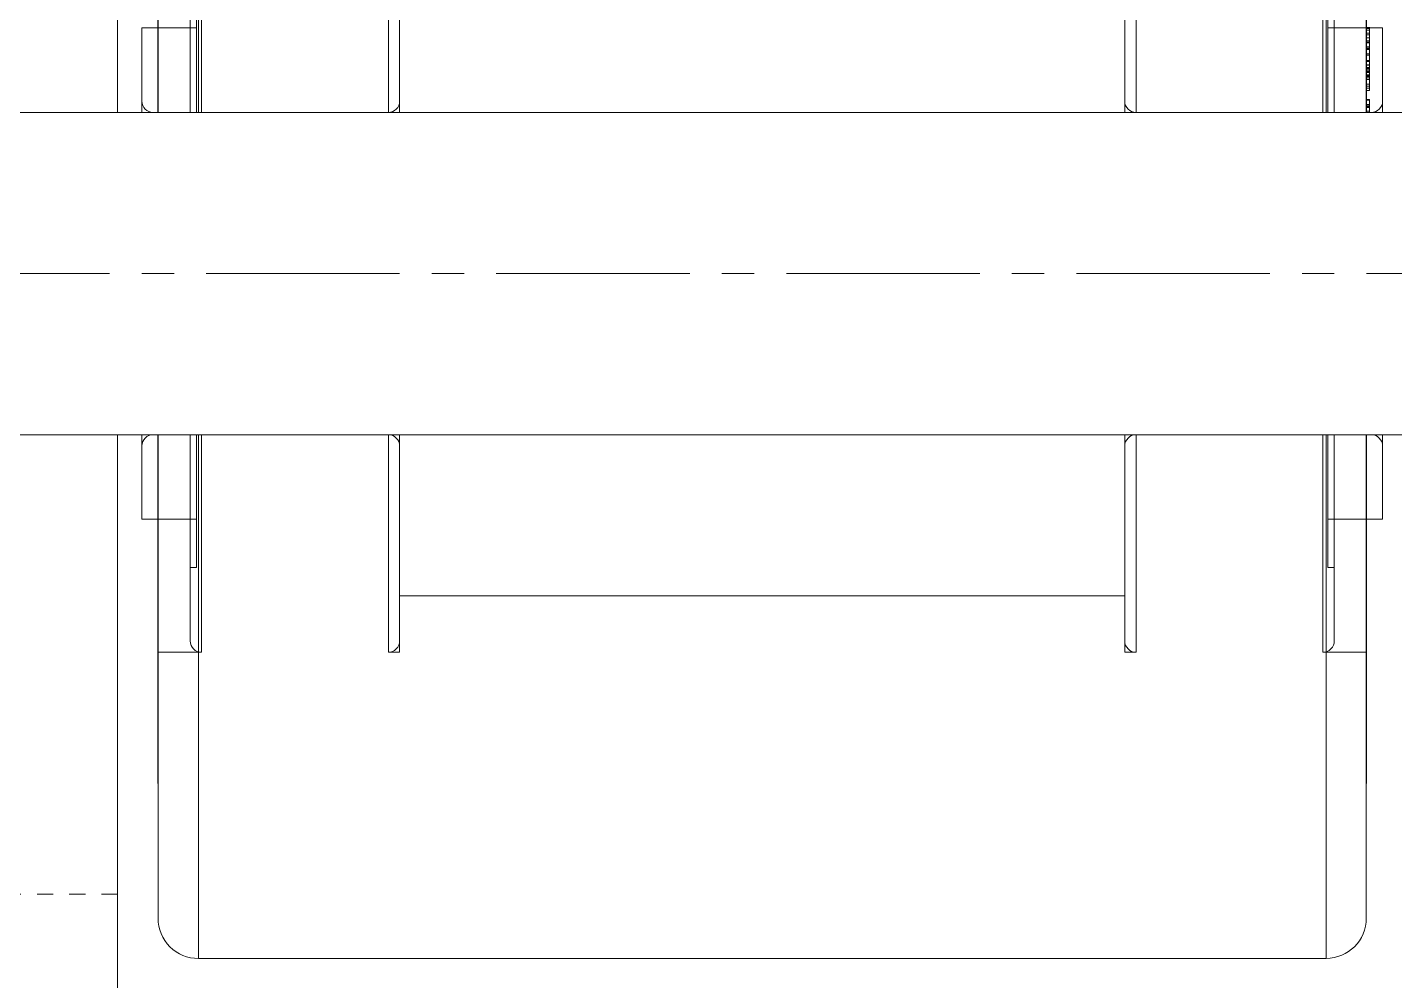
# Model space of a CAD drawing. Header units: millimetres. Extents: x -50460 to 50460, y -35640 to 35640.
# Drawn here: x -33342.3 to -33257.5, y 26483.1 to 26542.2 of the extents above; entities that cross this region are included whole.
import ezdxf

# ---------------------------------------------------------------- set-up
doc = ezdxf.new("R2010")
doc.units = ezdxf.units.MM
doc.set_wipeout_variables(frame=1)
doc.linetypes.add('点画线', pattern=[18, 12, -2, 2, -2])
doc.linetypes.add('虚线', pattern=[2, 1, -1])
for name, color, linetype, lineweight in [('EB0', 7, 'Continuous', 15), ('中心线层', 1, '点画线', 18), ('尺寸线层', 4, 'Continuous', 18), ('粗实线层', 7, 'Continuous', 15), ('粗实线层_1', 7, 'Continuous', 15), ('细实线层', 3, 'Continuous', 18), ('虚线层', 100, '虚线', 18)]:
    doc.layers.add(name, color=color, linetype=linetype, lineweight=lineweight)

# ---------------------------------------------------------------- blocks, each defined once
blk = doc.blocks.new('*X999')
at = {"layer": '粗实线层'}
for p, q in [((0, 177), (0, 10)), ((0, 10), (0, 0))]:
    blk.add_line(p, q, dxfattribs=at)
at = {"layer": '虚线层'}
blk.add_line((0, 10), (-12, 10), dxfattribs=at)
blk = doc.blocks.new('*X997')
at = {"layer": '中心线层'}
for p, q in [((-95.286, 88), (-121.286, 88)), ((-1.42, 88), (-27.42, 88))]:
    blk.add_line(p, q, dxfattribs=at)
at = {"layer": '粗实线层_1'}
blk.add_blockref('*X999', (-101, 39.5), dxfattribs=at)
blk = doc.blocks.new('*X1003')
at = {"layer": '中心线层', "linetype": '点画线', "lineweight": 18}
for p, q in [((-73.6, 42.5), (-77, 42.5)), ((-76, 42.5), (-77, 42.5)), ((-77, 42.5), (-76.3, 42.5)), ((-77, 42.5), (-76.3, 42.5)), ((-73.6, 42.5), (-76, 42.5)), ((-73.3, 42.5), (-76, 42.5)), ((-73.3, 42.5), (-76, 42.5)), ((-75.99, 42.5), (-76, 42.5)), ((-75.99, 42.5), (-76, 42.5)), ((-73.49, 42.5), (-75.99, 42.5)), ((-73.49, 42.5), (-75.99, 42.5)), ((-75.99, 42.5), (-75.99, 42.5)), ((-73.3, 42.5), (-74, 42.5)), ((-73.3, 42.5), (-74, 42.5)), ((-73.6, 42.5), (-74, 42.5)), ((-73.6, 42.5), (-74, 42.5)), ((-3.51, 42.5), (-73.49, 42.5)), ((-3.51, 42.5), (-73.49, 42.5)), ((-61.7, 42.5), (-61, 42.5)), ((-61.7, 42.5), (-61, 42.5)), ((-61, 42.5), (-61.7, 42.5)), ((-61, 42.5), (-61.7, 42.5)), ((-61, 42.5), (-61.7, 42.5)), ((-61, 42.5), (-61.7, 42.5)), ((-16, 42.5), (-61, 42.5)), ((-16, 42.5), (-61, 42.5)), ((-16, 42.5), (-15.3, 42.5)), ((-16, 42.5), (-15.3, 42.5)), ((-15.3, 42.5), (-16, 42.5)), ((-15.3, 42.5), (-16, 42.5)), ((-15.3, 42.5), (-16, 42.5)), ((-15.3, 42.5), (-16, 42.5)), ((-0.7, 42.5), (-15.3, 42.5)), ((-0.7, 42.5), (-15.3, 42.5)), ((-1, 42.5), (-3.7, 42.5)), ((-1, 42.5), (-3.7, 42.5)), ((-1.01, 42.5), (-3.51, 42.5)), ((-1.01, 42.5), (-3.51, 42.5)), ((0, 42.5), (-3.4, 42.5)), ((-1, 42.5), (-3.4, 42.5)), ((0, 42.5), (-1, 42.5)), ((-0.7, 42.5), (0, 42.5)), ((-0.7, 42.5), (0, 42.5))]:
    blk.add_line(p, q, dxfattribs=at)
at = {"layer": '粗实线层'}
for p, q in [((-73.49, 42.5), (-73.49, 85)), ((-73.49, 85), (-73.49, 42.5)), ((-3.51, 42.5), (-3.51, 85)), ((-3.51, 85), (-3.51, 42.5)), ((-75.99, 82.5), (-75.99, 42.5)), ((-1.01, 42.5), (-1.01, 82.5)), ((-76, 74.15), (-76, 42.5)), ((-73.3, 42.5), (-73.3, 66)), ((-61.7, 66), (-61.7, 42.5)), ((-61, 66), (-61, 42.5)), ((-16, 66), (-16, 42.5)), ((-15.3, 42.5), (-15.3, 66)), ((-3.7, 66), (-3.7, 42.5)), ((-74, 65.3), (-74, 42.5)), ((-3, 42.5), (-3, 65.3)), ((-1, 63.653), (-1, 53.858)), ((-61, 42.5), (-61, 62.5)), ((-16, 62.5), (-16, 42.5)), ((-73.6, 42.5), (-73.6, 60.75)), ((-3.4, 60.75), (-3.4, 42.5)), ((-77, 57.75), (-77, 42.5)), ((-77, 57.75), (-76, 57.75)), ((-76, 57.75), (-73.6, 57.75)), ((-3.4, 57.75), (-0.81, 57.75)), ((-0.81, 57.77), (-1.01, 57.77)), ((-0.81, 57.748), (-1.01, 57.748)), ((-0.81, 57.708), (-1.01, 57.708)), ((-0.81, 57.784), (-0.81, 57.605)), ((-0.81, 57.77), (-0.81, 57.409)), ((-0.81, 57.75), (0, 57.75)), ((-0.81, 57.748), (-0.81, 57.748)), ((0, 57.75), (0, 42.5)), ((-0.81, 57.605), (-1.01, 57.605)), ((-0.81, 57.409), (-1.01, 57.409)), ((-0.81, 57.308), (-1.01, 57.308)), ((-0.81, 57.124), (-1.01, 57.124)), ((-0.81, 56.934), (-1.01, 56.934)), ((-0.993, 56.867), (-1.01, 56.867)), ((-0.977, 56.867), (-0.993, 56.867)), ((-0.96, 56.867), (-0.977, 56.867)), ((-0.943, 56.867), (-0.96, 56.867)), ((-0.927, 56.867), (-0.943, 56.867)), ((-0.91, 56.867), (-0.927, 56.867)), ((-0.893, 56.867), (-0.91, 56.867)), ((-0.877, 56.867), (-0.893, 56.867)), ((-0.86, 56.867), (-0.877, 56.867)), ((-0.843, 56.867), (-0.86, 56.867)), ((-0.827, 56.867), (-0.843, 56.867)), ((-0.81, 56.867), (-0.827, 56.867)), ((-0.81, 57.605), (-0.81, 57.308)), ((-0.81, 57.605), (-0.81, 57.605)), ((-0.81, 57.409), (-0.81, 56.572)), ((-0.81, 57.308), (-0.81, 57.308)), ((-0.81, 57.308), (-0.81, 57.124)), ((-0.81, 57.124), (-0.81, 57.124)), ((-0.81, 56.867), (-0.81, 56.864)), ((-0.81, 56.864), (-0.81, 56.861)), ((-0.81, 56.861), (-0.81, 56.857)), ((-0.81, 56.857), (-0.81, 56.853)), ((-0.81, 56.853), (-0.81, 56.848)), ((-0.81, 56.807), (-1.01, 56.807)), ((-0.81, 56.572), (-1.01, 56.572)), ((-0.81, 56.478), (-1.01, 56.478)), ((-0.81, 56.422), (-1.01, 56.422)), ((-0.81, 56.4), (-1.01, 56.4)), ((-0.81, 56.134), (-1.01, 56.134)), ((-0.81, 56.055), (-1.01, 56.055)), ((-0.81, 56.848), (-0.81, 56.844)), ((-0.81, 56.844), (-0.81, 56.839)), ((-0.81, 56.839), (-0.81, 56.835)), ((-0.81, 56.835), (-0.81, 56.83)), ((-0.81, 56.83), (-0.81, 56.826)), ((-0.81, 56.826), (-0.81, 56.821)), ((-0.81, 56.821), (-0.81, 56.817)), ((-0.81, 56.817), (-0.81, 56.812)), ((-0.81, 56.812), (-0.81, 56.807)), ((-0.81, 56.807), (-0.81, 56.4)), ((-0.81, 56.572), (-0.81, 56.572)), ((-0.81, 56.422), (-0.81, 56.055)), ((-0.81, 56.4), (-0.81, 55.718)), ((-0.81, 56.4), (-0.81, 56.4)), ((-0.81, 56.055), (-0.81, 55.285)), ((-0.81, 55.718), (-1.01, 55.718)), ((-0.81, 55.652), (-1.01, 55.652)), ((-0.993, 55.445), (-1.01, 55.445)), ((-0.81, 55.421), (-1.01, 55.421)), ((-0.81, 55.285), (-1.01, 55.285)), ((-0.81, 55.223), (-1.01, 55.223)), ((-0.977, 55.445), (-0.993, 55.445)), ((-0.96, 55.445), (-0.977, 55.445)), ((-0.943, 55.445), (-0.96, 55.445)), ((-0.927, 55.445), (-0.943, 55.445)), ((-0.91, 55.445), (-0.927, 55.445)), ((-0.893, 55.445), (-0.91, 55.445)), ((-0.877, 55.445), (-0.893, 55.445)), ((-0.86, 55.445), (-0.877, 55.445)), ((-0.843, 55.445), (-0.86, 55.445)), ((-0.827, 55.445), (-0.843, 55.445)), ((-0.81, 55.445), (-0.827, 55.445)), ((-0.81, 55.718), (-0.81, 55.718)), ((-0.81, 55.445), (-0.81, 55.444)), ((-0.81, 55.444), (-0.81, 55.443)), ((-0.81, 55.443), (-0.81, 55.441)), ((-0.81, 55.441), (-0.81, 55.438)), ((-0.81, 55.438), (-0.81, 55.435)), ((-0.81, 55.435), (-0.81, 55.431)), ((-0.81, 55.431), (-0.81, 55.426)), ((-0.81, 55.426), (-0.81, 55.42)), ((-0.81, 55.42), (-0.81, 55.414)), ((-0.81, 55.414), (-0.81, 55.407)), ((-0.81, 55.407), (-0.81, 55.4)), ((-0.81, 55.4), (-0.81, 55.392)), ((-0.81, 55.392), (-0.81, 55.383)), ((-0.81, 55.383), (-0.81, 55.374)), ((-0.81, 55.374), (-0.81, 55.364)), ((-0.81, 55.364), (-0.81, 55.354)), ((-0.81, 55.354), (-0.81, 55.343)), ((-0.81, 55.343), (-0.81, 55.331)), ((-0.81, 55.331), (-0.81, 55.319)), ((-0.81, 55.319), (-0.81, 55.307)), ((-0.81, 55.307), (-0.81, 55.294)), ((-0.81, 55.294), (-0.81, 55.28)), ((-0.81, 55.285), (-0.81, 55.285)), ((-0.81, 55.28), (-0.81, 55.266)), ((-0.81, 55.266), (-0.81, 55.252)), ((-0.81, 55.252), (-0.81, 55.237)), ((-0.81, 55.237), (-0.81, 55.223)), ((-0.81, 55.223), (-0.81, 54.705)), ((-0.81, 55.144), (-1.01, 55.144)), ((-1.01, 55.054), (-1.01, 55.055)), ((-1.01, 55.055), (-1.01, 55.055)), ((-0.993, 55.055), (-1.01, 55.055)), ((-1.01, 55.053), (-1.01, 55.054)), ((-1.01, 55.054), (-1.01, 55.054)), ((-1.01, 55.051), (-1.01, 55.053)), ((-1.01, 55.05), (-1.01, 55.051)), ((-1.01, 55.048), (-1.01, 55.05)), ((-0.81, 55.048), (-1.01, 55.048)), ((-1.01, 55.046), (-1.01, 55.048)), ((-1.01, 55.043), (-1.01, 55.046)), ((-1.01, 55.041), (-1.01, 55.043)), ((-1.01, 55.038), (-1.01, 55.041)), ((-1.01, 55.036), (-1.01, 55.038)), ((-1.01, 55.032), (-1.01, 55.036)), ((-1.01, 55.029), (-1.01, 55.032)), ((-1.01, 55.026), (-1.01, 55.029)), ((-1.01, 55.022), (-1.01, 55.026)), ((-1.01, 55.018), (-1.01, 55.022)), ((-1.01, 55.014), (-1.01, 55.018)), ((-1.01, 55.01), (-1.01, 55.014)), ((-1.01, 55.005), (-1.01, 55.01)), ((-1.01, 55.001), (-1.01, 55.005)), ((-1.01, 54.996), (-1.01, 55.001)), ((-1.01, 54.991), (-1.01, 54.996)), ((-1.01, 54.987), (-1.01, 54.991)), ((-0.81, 54.987), (-1.01, 54.987)), ((-1.01, 54.686), (-1.01, 54.987)), ((-0.81, 54.971), (-1.01, 54.971)), ((-0.81, 54.838), (-1.01, 54.838)), ((-0.81, 54.822), (-1.01, 54.822)), ((-0.81, 54.758), (-1.01, 54.758)), ((-0.81, 54.705), (-1.01, 54.705)), ((-0.81, 54.698), (-1.01, 54.698)), ((-0.81, 54.686), (-1.01, 54.686)), ((-1.01, 54.68), (-1.01, 54.686)), ((-1.01, 54.674), (-1.01, 54.68)), ((-1.01, 54.668), (-1.01, 54.674)), ((-1.01, 54.662), (-1.01, 54.668)), ((-1.01, 54.656), (-1.01, 54.662)), ((-1.01, 54.65), (-1.01, 54.656)), ((-1.01, 54.644), (-1.01, 54.65)), ((-1.01, 54.638), (-1.01, 54.644)), ((-1.01, 54.632), (-1.01, 54.638)), ((-1.01, 54.626), (-1.01, 54.632)), ((-1.01, 54.62), (-1.01, 54.626)), ((-1.01, 54.614), (-1.01, 54.62)), ((-1.01, 54.608), (-1.01, 54.614)), ((-1.01, 54.602), (-1.01, 54.608)), ((-1.01, 54.597), (-1.01, 54.602)), ((-1.01, 54.592), (-1.01, 54.597)), ((-1.01, 54.587), (-1.01, 54.592)), ((-1.01, 54.582), (-1.01, 54.587)), ((-1.01, 54.578), (-1.01, 54.582)), ((-1.01, 54.574), (-1.01, 54.578)), ((-1.01, 54.571), (-1.01, 54.574)), ((-1.01, 54.567), (-1.01, 54.571)), ((-1.01, 54.564), (-1.01, 54.567)), ((-1.01, 54.561), (-1.01, 54.564)), ((-1.01, 54.559), (-1.01, 54.561)), ((-1.01, 54.556), (-1.01, 54.559)), ((-1.01, 54.554), (-1.01, 54.556)), ((-0.81, 54.554), (-1.01, 54.554)), ((-1.01, 54.541), (-1.01, 54.554)), ((-0.81, 54.541), (-1.01, 54.541)), ((-0.977, 55.055), (-0.993, 55.055)), ((-0.96, 55.055), (-0.977, 55.055)), ((-0.943, 55.055), (-0.96, 55.055)), ((-0.927, 55.055), (-0.943, 55.055)), ((-0.91, 55.055), (-0.927, 55.055)), ((-0.893, 55.055), (-0.91, 55.055)), ((-0.877, 55.055), (-0.893, 55.055)), ((-0.86, 55.055), (-0.877, 55.055)), ((-0.843, 55.055), (-0.86, 55.055)), ((-0.827, 55.055), (-0.843, 55.055)), ((-0.81, 55.055), (-0.827, 55.055)), ((-0.81, 55.048), (-0.81, 55.048)), ((-0.81, 54.971), (-0.81, 54.971)), ((-0.81, 54.822), (-0.81, 54.822)), ((-0.81, 54.758), (-0.81, 54.758)), ((-0.81, 54.705), (-0.81, 54.69)), ((-0.81, 54.69), (-0.81, 54.675)), ((-0.81, 54.675), (-0.81, 54.66)), ((-0.81, 54.66), (-0.81, 54.645)), ((-0.81, 54.645), (-0.81, 54.63)), ((-0.81, 54.63), (-0.81, 54.615)), ((-0.81, 54.615), (-0.81, 54.599)), ((-0.81, 54.599), (-0.81, 54.584)), ((-0.81, 54.584), (-0.81, 54.568)), ((-0.81, 54.568), (-0.81, 54.553)), ((-0.81, 54.553), (-0.81, 54.537)), ((-0.81, 54.537), (-0.81, 54.522)), ((-0.81, 54.522), (-0.81, 54.507)), ((-0.81, 54.507), (-0.81, 54.492)), ((-0.81, 54.492), (-0.81, 54.477)), ((-0.81, 54.477), (-0.81, 54.462)), ((-0.81, 54.462), (-0.81, 54.448)), ((-0.81, 54.448), (-0.81, 54.434)), ((-0.81, 54.434), (-0.81, 54.42)), ((-0.81, 54.42), (-0.81, 54.406)), ((-0.81, 54.406), (-0.81, 54.393)), ((-0.81, 54.393), (-0.81, 54.38)), ((-0.81, 54.38), (-0.81, 54.367)), ((-0.81, 54.367), (-0.81, 54.355)), ((-0.81, 54.355), (-0.81, 54.344)), ((-0.81, 54.344), (-0.81, 54.333)), ((-0.81, 54.333), (-0.81, 54.322)), ((-0.81, 54.322), (-0.81, 54.312)), ((-0.81, 54.312), (-0.81, 54.302)), ((-0.81, 54.258), (-1.01, 54.258)), ((-0.81, 54.133), (-1.01, 54.133)), ((-0.81, 54.004), (-1.01, 54.004)), ((-0.81, 53.858), (-1.01, 53.858)), ((-1, 53.858), (-1, 53.309)), ((-0.81, 54.302), (-0.81, 54.294)), ((-0.81, 54.294), (-0.81, 54.285)), ((-0.81, 54.285), (-0.81, 54.278)), ((-0.81, 54.278), (-0.81, 54.271)), ((-0.81, 54.271), (-0.81, 54.264)), ((-0.81, 54.264), (-0.81, 54.258)), ((-0.81, 54.258), (-0.81, 54.133)), ((-0.81, 54.133), (-0.81, 54.004)), ((-0.81, 54.004), (-0.81, 53.858)), ((-0.993, 53.309), (-1.01, 53.309)), ((-0.81, 53.266), (-1.01, 53.266)), ((-0.81, 52.991), (-1.01, 52.991)), ((-0.81, 52.952), (-1.01, 52.952)), ((-0.993, 52.861), (-1.01, 52.861)), ((-0.81, 52.859), (-1.01, 52.859)), ((-0.81, 52.81), (-1.01, 52.81)), ((-1, 53.309), (-1, 51.594)), ((-0.977, 53.309), (-0.993, 53.309)), ((-0.977, 52.861), (-0.993, 52.861)), ((-0.96, 53.309), (-0.977, 53.309)), ((-0.96, 52.861), (-0.977, 52.861)), ((-0.943, 53.309), (-0.96, 53.309)), ((-0.943, 52.861), (-0.96, 52.861)), ((-0.927, 53.309), (-0.943, 53.309)), ((-0.927, 52.861), (-0.943, 52.861)), ((-0.91, 53.309), (-0.927, 53.309)), ((-0.91, 52.861), (-0.927, 52.861)), ((-0.893, 53.309), (-0.91, 53.309)), ((-0.893, 52.861), (-0.91, 52.861)), ((-0.877, 53.309), (-0.893, 53.309)), ((-0.877, 52.861), (-0.893, 52.861)), ((-0.86, 53.309), (-0.877, 53.309)), ((-0.86, 52.861), (-0.877, 52.861)), ((-0.843, 53.309), (-0.86, 53.309)), ((-0.843, 52.861), (-0.86, 52.861)), ((-0.827, 53.309), (-0.843, 53.309)), ((-0.827, 52.861), (-0.843, 52.861)), ((-0.81, 53.309), (-0.827, 53.309)), ((-0.81, 52.861), (-0.827, 52.861)), ((-0.81, 53.309), (-0.81, 53.308)), ((-0.81, 53.308), (-0.81, 53.305)), ((-0.81, 53.305), (-0.81, 53.299)), ((-0.81, 53.299), (-0.81, 53.29)), ((-0.81, 53.29), (-0.81, 53.278)), ((-0.81, 53.278), (-0.81, 53.262)), ((-0.81, 53.262), (-0.81, 53.244)), ((-0.81, 53.244), (-0.81, 53.223)), ((-0.81, 53.223), (-0.81, 53.2)), ((-0.81, 53.2), (-0.81, 53.175)), ((-0.81, 53.175), (-0.81, 53.149)), ((-0.81, 53.149), (-0.81, 53.123)), ((-0.81, 53.123), (-0.81, 53.095)), ((-0.81, 53.095), (-0.81, 53.067)), ((-0.81, 53.067), (-0.81, 53.039)), ((-0.81, 53.039), (-0.81, 53.01)), ((-0.81, 53.01), (-0.81, 52.981)), ((-0.81, 52.981), (-0.81, 52.952)), ((-0.81, 52.952), (-0.81, 52.193)), ((-0.81, 52.859), (-0.81, 52.859)), ((-76.3, 42.5), (-76.3, 52.5)), ((-76.3, 52.5), (-61.7, 52.5)), ((-61.7, 42.5), (-61.7, 52.5)), ((-15.3, 42.5), (-15.3, 52.5)), ((-15.3, 52.5), (-0.7, 52.5)), ((-0.81, 52.577), (-1.01, 52.577)), ((-0.81, 52.447), (-1.01, 52.447)), ((-0.81, 52.364), (-1.01, 52.364)), ((-0.81, 52.228), (-1.01, 52.228)), ((-0.81, 52.193), (-1.01, 52.193)), ((-0.81, 52.144), (-1.01, 52.144)), ((-0.81, 52.067), (-1.01, 52.067)), ((-0.81, 52.043), (-1.01, 52.043)), ((-0.993, 52.041), (-1.01, 52.041)), ((-0.81, 51.902), (-1.01, 51.902)), ((-0.81, 51.825), (-1.01, 51.825)), ((-0.977, 52.041), (-0.993, 52.041)), ((-0.96, 52.041), (-0.977, 52.041)), ((-0.943, 52.041), (-0.96, 52.041)), ((-0.927, 52.041), (-0.943, 52.041)), ((-0.91, 52.041), (-0.927, 52.041)), ((-0.893, 52.041), (-0.91, 52.041)), ((-0.877, 52.041), (-0.893, 52.041)), ((-0.86, 52.041), (-0.877, 52.041)), ((-0.843, 52.041), (-0.86, 52.041)), ((-0.827, 52.041), (-0.843, 52.041)), ((-0.81, 52.041), (-0.827, 52.041)), ((-0.81, 52.577), (-0.81, 52.577)), ((-0.81, 52.447), (-0.81, 52.447)), ((-0.81, 52.228), (-0.81, 52.228)), ((-0.81, 52.193), (-0.81, 52.067)), ((-0.81, 52.144), (-0.81, 52.144)), ((-0.81, 52.067), (-0.81, 51.825)), ((-0.81, 51.825), (-0.81, 51.637)), ((-0.7, 42.5), (-0.7, 52.5)), ((-0.81, 51.637), (-1.01, 51.637)), ((-0.993, 51.594), (-1.01, 51.594)), ((-0.993, 51.549), (-1.01, 51.549)), ((-0.81, 51.538), (-1.01, 51.538)), ((-0.81, 51.347), (-1.01, 51.347)), ((-0.81, 51.289), (-1.01, 51.289)), ((-1.01, 51.163), (-1.01, 51.164)), ((-0.993, 51.164), (-1.01, 51.164)), ((-1.01, 51.161), (-1.01, 51.163)), ((-1.01, 51.163), (-1.01, 51.163)), ((-0.81, 51.161), (-1.01, 51.161)), ((-1.01, 51.159), (-1.01, 51.161)), ((-1.01, 51.156), (-1.01, 51.159)), ((-1.01, 51.153), (-1.01, 51.156)), ((-1.01, 51.15), (-1.01, 51.153)), ((-1.01, 51.146), (-1.01, 51.15)), ((-1.01, 51.142), (-1.01, 51.146)), ((-1.01, 51.138), (-1.01, 51.142)), ((-1.01, 51.133), (-1.01, 51.138)), ((-1.01, 51.128), (-1.01, 51.133)), ((-1.01, 51.122), (-1.01, 51.128)), ((-1.01, 51.117), (-1.01, 51.122)), ((-1.01, 51.111), (-1.01, 51.117)), ((-1.01, 51.104), (-1.01, 51.111)), ((-0.81, 51.107), (-1.01, 51.107)), ((-1.01, 51.098), (-1.01, 51.104)), ((-1.01, 51.091), (-1.01, 51.098)), ((-1.01, 51.085), (-1.01, 51.091)), ((-0.81, 51.085), (-1.01, 51.085)), ((-1.01, 50.772), (-1.01, 51.085)), ((-0.81, 51.014), (-1.01, 51.014)), ((-0.81, 51.001), (-1.01, 51.001)), ((-0.81, 50.938), (-1.01, 50.938)), ((-0.81, 50.927), (-1.01, 50.927)), ((-1, 51.594), (-1, 51.549)), ((-1, 51.549), (-1, 49.449)), ((-0.977, 51.594), (-0.993, 51.594)), ((-0.977, 51.549), (-0.993, 51.549)), ((-0.977, 51.164), (-0.993, 51.164)), ((-0.96, 51.594), (-0.977, 51.594)), ((-0.96, 51.549), (-0.977, 51.549)), ((-0.96, 51.164), (-0.977, 51.164)), ((-0.943, 51.594), (-0.96, 51.594)), ((-0.943, 51.549), (-0.96, 51.549)), ((-0.943, 51.164), (-0.96, 51.164)), ((-0.927, 51.594), (-0.943, 51.594)), ((-0.927, 51.549), (-0.943, 51.549)), ((-0.927, 51.164), (-0.943, 51.164)), ((-0.91, 51.594), (-0.927, 51.594)), ((-0.91, 51.549), (-0.927, 51.549)), ((-0.91, 51.164), (-0.927, 51.164)), ((-0.893, 51.594), (-0.91, 51.594)), ((-0.893, 51.549), (-0.91, 51.549)), ((-0.893, 51.164), (-0.91, 51.164)), ((-0.877, 51.594), (-0.893, 51.594)), ((-0.877, 51.549), (-0.893, 51.549)), ((-0.877, 51.164), (-0.893, 51.164)), ((-0.86, 51.594), (-0.877, 51.594)), ((-0.86, 51.549), (-0.877, 51.549)), ((-0.86, 51.164), (-0.877, 51.164)), ((-0.843, 51.594), (-0.86, 51.594)), ((-0.843, 51.549), (-0.86, 51.549)), ((-0.843, 51.164), (-0.86, 51.164)), ((-0.827, 51.594), (-0.843, 51.594)), ((-0.827, 51.549), (-0.843, 51.549)), ((-0.827, 51.164), (-0.843, 51.164)), ((-0.81, 51.594), (-0.827, 51.594)), ((-0.81, 51.549), (-0.827, 51.549)), ((-0.81, 51.164), (-0.827, 51.164)), ((-0.81, 51.637), (-0.81, 51.628)), ((-0.81, 51.628), (-0.81, 51.619)), ((-0.81, 51.619), (-0.81, 51.611)), ((-0.81, 51.611), (-0.81, 51.604)), ((-0.81, 51.604), (-0.81, 51.599)), ((-0.81, 51.599), (-0.81, 51.595)), ((-0.81, 51.595), (-0.81, 51.594)), ((-0.81, 51.549), (-0.81, 51.549)), ((-0.81, 51.549), (-0.81, 51.547)), ((-0.81, 51.547), (-0.81, 51.545)), ((-0.81, 51.545), (-0.81, 51.541)), ((-0.81, 51.541), (-0.81, 51.537)), ((-0.81, 51.537), (-0.81, 51.531)), ((-0.81, 51.531), (-0.81, 51.525)), ((-0.81, 51.525), (-0.81, 51.518)), ((-0.81, 51.518), (-0.81, 51.51)), ((-0.81, 51.51), (-0.81, 51.501)), ((-0.81, 51.501), (-0.81, 51.491)), ((-0.81, 51.491), (-0.81, 51.481)), ((-0.81, 51.481), (-0.81, 51.47)), ((-0.81, 51.47), (-0.81, 51.458)), ((-0.81, 51.458), (-0.81, 51.446)), ((-0.81, 51.446), (-0.81, 51.433)), ((-0.81, 51.433), (-0.81, 51.419)), ((-0.81, 51.419), (-0.81, 51.404)), ((-0.81, 51.404), (-0.81, 51.389)), ((-0.81, 51.389), (-0.81, 51.373)), ((-0.81, 51.373), (-0.81, 51.357)), ((-0.81, 51.357), (-0.81, 51.341)), ((-0.81, 51.341), (-0.81, 51.324)), ((-0.81, 51.324), (-0.81, 51.306)), ((-0.81, 51.306), (-0.81, 51.289)), ((-0.81, 51.289), (-0.81, 50.751)), ((-0.81, 51.161), (-0.81, 51.161)), ((-0.81, 51.107), (-0.81, 51.107)), ((-0.81, 51.001), (-0.81, 51.001)), ((-0.81, 50.938), (-0.81, 50.938)), ((-0.81, 50.772), (-1.01, 50.772)), ((-1.01, 50.744), (-1.01, 50.772)), ((-0.81, 50.751), (-1.01, 50.751)), ((-1.01, 50.717), (-1.01, 50.744)), ((-1.01, 50.691), (-1.01, 50.717)), ((-1.01, 50.671), (-1.01, 50.691)), ((-1.01, 50.657), (-1.01, 50.671)), ((-1.01, 50.648), (-1.01, 50.657)), ((-0.81, 50.648), (-1.01, 50.648)), ((-1.01, 50.639), (-1.01, 50.648)), ((-0.81, 50.639), (-1.01, 50.639)), ((-0.81, 50.331), (-1.01, 50.331)), ((-0.81, 50.244), (-1.01, 50.244)), ((-0.81, 50.155), (-1.01, 50.155)), ((-0.993, 50.078), (-1.01, 50.078)), ((-0.977, 50.078), (-0.993, 50.078)), ((-0.96, 50.078), (-0.977, 50.078)), ((-0.943, 50.078), (-0.96, 50.078)), ((-0.927, 50.078), (-0.943, 50.078)), ((-0.91, 50.078), (-0.927, 50.078)), ((-0.893, 50.078), (-0.91, 50.078)), ((-0.877, 50.078), (-0.893, 50.078)), ((-0.86, 50.078), (-0.877, 50.078)), ((-0.843, 50.078), (-0.86, 50.078)), ((-0.827, 50.078), (-0.843, 50.078)), ((-0.81, 50.078), (-0.827, 50.078)), ((-0.81, 50.751), (-0.81, 50.734)), ((-0.81, 50.734), (-0.81, 50.717)), ((-0.81, 50.717), (-0.81, 50.699)), ((-0.81, 50.699), (-0.81, 50.682)), ((-0.81, 50.682), (-0.81, 50.664)), ((-0.81, 50.664), (-0.81, 50.647)), ((-0.81, 50.647), (-0.81, 50.629)), ((-0.81, 50.629), (-0.81, 50.612)), ((-0.81, 50.612), (-0.81, 50.595)), ((-0.81, 50.595), (-0.81, 50.578)), ((-0.81, 50.578), (-0.81, 50.561)), ((-0.81, 50.561), (-0.81, 50.544)), ((-0.81, 50.544), (-0.81, 50.528)), ((-0.81, 50.528), (-0.81, 50.512)), ((-0.81, 50.512), (-0.81, 50.497)), ((-0.81, 50.497), (-0.81, 50.482)), ((-0.81, 50.482), (-0.81, 50.467)), ((-0.81, 50.467), (-0.81, 50.453)), ((-0.81, 50.453), (-0.81, 50.44)), ((-0.81, 50.44), (-0.81, 50.426)), ((-0.81, 50.426), (-0.81, 50.414)), ((-0.81, 50.414), (-0.81, 50.402)), ((-0.81, 50.402), (-0.81, 50.391)), ((-0.81, 50.391), (-0.81, 50.381)), ((-0.81, 50.381), (-0.81, 50.371)), ((-0.81, 50.371), (-0.81, 50.362)), ((-0.81, 50.362), (-0.81, 50.354)), ((-0.81, 50.354), (-0.81, 50.347)), ((-0.81, 50.347), (-0.81, 50.341)), ((-0.81, 50.341), (-0.81, 50.336)), ((-0.81, 50.336), (-0.81, 50.331)), ((-0.81, 50.331), (-0.81, 50.244)), ((-0.81, 50.244), (-0.81, 50.155)), ((-0.81, 50.155), (-0.81, 50.054)), ((-0.81, 50.078), (-0.81, 50.077)), ((-0.81, 50.077), (-0.81, 50.075)), ((-0.81, 50.075), (-0.81, 50.072)), ((-0.81, 50.072), (-0.81, 50.067)), ((-0.81, 50.067), (-0.81, 50.06)), ((-0.81, 50.062), (-1.01, 50.062)), ((-0.81, 50.054), (-1.01, 50.054)), ((-0.81, 49.819), (-1.01, 49.819)), ((-0.81, 49.779), (-1.01, 49.779)), ((-0.993, 49.685), (-1.01, 49.685)), ((-0.81, 49.683), (-1.01, 49.683)), ((-0.81, 49.607), (-1.01, 49.607)), ((-0.81, 49.532), (-1.01, 49.532)), ((-0.81, 49.457), (-1.01, 49.457)), ((-0.81, 49.449), (-1.01, 49.449)), ((-1, 49.449), (-1, 49.196)), ((-0.977, 49.685), (-0.993, 49.685)), ((-0.96, 49.685), (-0.977, 49.685)), ((-0.943, 49.685), (-0.96, 49.685)), ((-0.927, 49.685), (-0.943, 49.685)), ((-0.91, 49.685), (-0.927, 49.685)), ((-0.893, 49.685), (-0.91, 49.685)), ((-0.877, 49.685), (-0.893, 49.685)), ((-0.86, 49.685), (-0.877, 49.685)), ((-0.843, 49.685), (-0.86, 49.685)), ((-0.827, 49.685), (-0.843, 49.685)), ((-0.81, 49.685), (-0.827, 49.685)), ((-0.81, 50.06), (-0.81, 50.052)), ((-0.81, 50.054), (-0.81, 50.054)), ((-0.81, 50.052), (-0.81, 50.042)), ((-0.81, 50.042), (-0.81, 50.03)), ((-0.81, 50.03), (-0.81, 50.016)), ((-0.81, 50.016), (-0.81, 50.001)), ((-0.81, 50.001), (-0.81, 49.985)), ((-0.81, 49.985), (-0.81, 49.967)), ((-0.81, 49.967), (-0.81, 49.949)), ((-0.81, 49.949), (-0.81, 49.929)), ((-0.81, 49.929), (-0.81, 49.909)), ((-0.81, 49.909), (-0.81, 49.888)), ((-0.81, 49.888), (-0.81, 49.867)), ((-0.81, 49.867), (-0.81, 49.845)), ((-0.81, 49.845), (-0.81, 49.823)), ((-0.81, 49.823), (-0.81, 49.801)), ((-0.81, 49.801), (-0.81, 49.779)), ((-0.81, 49.779), (-0.81, 49.532)), ((-0.81, 49.683), (-0.81, 49.683)), ((-0.81, 49.532), (-0.81, 49.449)), ((-0.81, 49.457), (-0.81, 49.457)), ((-0.993, 49.196), (-1.01, 49.196)), ((-0.81, 49.19), (-1.01, 49.19)), ((-0.81, 49.173), (-1.01, 49.173)), ((-0.81, 49.019), (-1.01, 49.019)), ((-0.81, 48.906), (-1.01, 48.906)), ((-0.81, 48.807), (-1.01, 48.807)), ((-0.993, 48.807), (-1.01, 48.807)), ((-0.81, 48.729), (-1.01, 48.729)), ((-0.81, 48.654), (-1.01, 48.654)), ((-0.81, 48.624), (-1.01, 48.624)), ((-0.81, 48.545), (-1.01, 48.545)), ((-0.81, 48.449), (-1.01, 48.449)), ((-1, 49.196), (-1, 47.205)), ((-0.977, 49.196), (-0.993, 49.196)), ((-0.977, 48.807), (-0.993, 48.807)), ((-0.96, 49.196), (-0.977, 49.196)), ((-0.96, 48.807), (-0.977, 48.807)), ((-0.943, 49.196), (-0.96, 49.196)), ((-0.943, 48.807), (-0.96, 48.807)), ((-0.927, 49.196), (-0.943, 49.196)), ((-0.927, 48.807), (-0.943, 48.807)), ((-0.91, 49.196), (-0.927, 49.196)), ((-0.91, 48.807), (-0.927, 48.807)), ((-0.893, 49.196), (-0.91, 49.196)), ((-0.893, 48.807), (-0.91, 48.807)), ((-0.877, 49.196), (-0.893, 49.196)), ((-0.877, 48.807), (-0.893, 48.807)), ((-0.86, 49.196), (-0.877, 49.196)), ((-0.86, 48.807), (-0.877, 48.807)), ((-0.843, 49.196), (-0.86, 49.196)), ((-0.843, 48.807), (-0.86, 48.807)), ((-0.827, 49.196), (-0.843, 49.196)), ((-0.827, 48.807), (-0.843, 48.807)), ((-0.81, 49.196), (-0.827, 49.196)), ((-0.81, 48.807), (-0.827, 48.807)), ((-0.81, 49.196), (-0.81, 49.196)), ((-0.81, 49.196), (-0.81, 49.194)), ((-0.81, 49.194), (-0.81, 49.192)), ((-0.81, 49.192), (-0.81, 49.187)), ((-0.81, 49.187), (-0.81, 49.181)), ((-0.81, 49.181), (-0.81, 49.173)), ((-0.81, 49.173), (-0.81, 49.165)), ((-0.81, 49.165), (-0.81, 49.156)), ((-0.81, 49.156), (-0.81, 49.147)), ((-0.81, 49.147), (-0.81, 49.136)), ((-0.81, 49.136), (-0.81, 49.125)), ((-0.81, 49.125), (-0.81, 49.113)), ((-0.81, 49.113), (-0.81, 49.101)), ((-0.81, 49.101), (-0.81, 49.087)), ((-0.81, 49.087), (-0.81, 49.073)), ((-0.81, 49.073), (-0.81, 49.059)), ((-0.81, 49.059), (-0.81, 49.043)), ((-0.81, 49.043), (-0.81, 49.027)), ((-0.81, 49.027), (-0.81, 49.011)), ((-0.81, 49.011), (-0.81, 48.994)), ((-0.81, 48.994), (-0.81, 48.977)), ((-0.81, 48.977), (-0.81, 48.959)), ((-0.81, 48.959), (-0.81, 48.942)), ((-0.81, 48.942), (-0.81, 48.924)), ((-0.81, 48.924), (-0.81, 48.906)), ((-0.81, 48.906), (-0.81, 48.624)), ((-0.81, 48.807), (-0.81, 48.807)), ((-0.81, 48.654), (-0.81, 48.654)), ((-0.81, 48.624), (-0.81, 48.602)), ((-0.81, 48.602), (-0.81, 48.579)), ((-0.81, 48.579), (-0.81, 48.557)), ((-0.81, 48.557), (-0.81, 48.535)), ((-0.81, 48.535), (-0.81, 48.512)), ((-0.81, 48.512), (-0.81, 48.49)), ((-0.81, 48.49), (-0.81, 48.468)), ((-0.81, 48.468), (-0.81, 48.446)), ((-0.81, 48.446), (-0.81, 48.425)), ((-0.81, 48.425), (-0.81, 48.404)), ((-0.81, 48.404), (-0.81, 48.384)), ((-0.81, 48.384), (-0.81, 48.365)), ((-0.81, 48.316), (-1.01, 48.316)), ((-0.81, 48.296), (-1.01, 48.296)), ((-0.993, 48.082), (-1.01, 48.082)), ((-0.81, 48.08), (-1.01, 48.08)), ((-0.81, 48.048), (-1.01, 48.048)), ((-0.81, 47.997), (-1.01, 47.997)), ((-0.81, 47.928), (-1.01, 47.928)), ((-0.81, 47.838), (-1.01, 47.838)), ((-0.81, 47.766), (-1.01, 47.766)), ((-0.81, 47.722), (-1.01, 47.722)), ((-0.81, 47.573), (-1.01, 47.573)), ((-0.977, 48.082), (-0.993, 48.082)), ((-0.96, 48.082), (-0.977, 48.082)), ((-0.943, 48.082), (-0.96, 48.082)), ((-0.927, 48.082), (-0.943, 48.082)), ((-0.91, 48.082), (-0.927, 48.082)), ((-0.893, 48.082), (-0.91, 48.082)), ((-0.877, 48.082), (-0.893, 48.082)), ((-0.86, 48.082), (-0.877, 48.082)), ((-0.843, 48.082), (-0.86, 48.082)), ((-0.827, 48.082), (-0.843, 48.082)), ((-0.81, 48.082), (-0.827, 48.082)), ((-0.81, 48.365), (-0.81, 48.347)), ((-0.81, 48.347), (-0.81, 48.331)), ((-0.81, 48.331), (-0.81, 48.316)), ((-0.81, 48.316), (-0.81, 48.307)), ((-0.81, 48.307), (-0.81, 48.297)), ((-0.81, 48.297), (-0.81, 48.284)), ((-0.81, 48.284), (-0.81, 48.269)), ((-0.81, 48.269), (-0.81, 48.253)), ((-0.81, 48.253), (-0.81, 48.236)), ((-0.81, 48.236), (-0.81, 48.217)), ((-0.81, 48.217), (-0.81, 48.197)), ((-0.81, 48.197), (-0.81, 48.177)), ((-0.81, 48.177), (-0.81, 48.156)), ((-0.81, 48.156), (-0.81, 48.135)), ((-0.81, 48.135), (-0.81, 48.114)), ((-0.81, 48.114), (-0.81, 48.092)), ((-0.81, 48.092), (-0.81, 48.07)), ((-0.81, 48.08), (-0.81, 48.08)), ((-0.81, 48.07), (-0.81, 48.048)), ((-0.81, 48.048), (-0.81, 47.766)), ((-0.81, 47.928), (-0.81, 47.928)), ((-0.81, 47.766), (-0.81, 47.748)), ((-0.81, 47.748), (-0.81, 47.729)), ((-0.81, 47.729), (-0.81, 47.711)), ((-0.81, 47.711), (-0.81, 47.693)), ((-0.81, 47.693), (-0.81, 47.675)), ((-0.81, 47.675), (-0.81, 47.656)), ((-0.81, 47.656), (-0.81, 47.638)), ((-0.81, 47.638), (-0.81, 47.62)), ((-0.81, 47.62), (-0.81, 47.603)), ((-0.81, 47.603), (-0.81, 47.585)), ((-0.81, 47.585), (-0.81, 47.568)), ((-0.81, 47.568), (-0.81, 47.552)), ((-0.81, 47.552), (-0.81, 47.536)), ((-0.81, 47.536), (-0.81, 47.52)), ((-0.81, 47.52), (-0.81, 47.505)), ((-0.81, 47.451), (-1.01, 47.451)), ((-0.81, 47.372), (-1.01, 47.372)), ((-0.81, 47.205), (-1.01, 47.205)), ((-0.81, 47.112), (-1.01, 47.112)), ((-0.81, 47.076), (-1.01, 47.076)), ((-0.993, 47.034), (-1.01, 47.034)), ((-0.81, 47.032), (-1.01, 47.032)), ((-0.81, 47.001), (-1.01, 47.001)), ((-0.81, 46.712), (-1.01, 46.712)), ((-0.81, 46.712), (-1.01, 46.712)), ((-1.01, 46.709), (-1.01, 46.712)), ((-1.01, 46.712), (-1.01, 46.712)), ((-1.01, 46.703), (-1.01, 46.709)), ((-1.01, 46.693), (-1.01, 46.703)), ((-0.81, 46.693), (-1.01, 46.693)), ((-1.01, 46.679), (-1.01, 46.693)), ((-1.01, 46.664), (-1.01, 46.679)), ((-1, 47.205), (-1, 47.112)), ((-1, 47.112), (-1, 45.788)), ((-0.977, 47.034), (-0.993, 47.034)), ((-0.96, 47.034), (-0.977, 47.034)), ((-0.943, 47.034), (-0.96, 47.034)), ((-0.927, 47.034), (-0.943, 47.034)), ((-0.91, 47.034), (-0.927, 47.034)), ((-0.893, 47.034), (-0.91, 47.034)), ((-0.877, 47.034), (-0.893, 47.034)), ((-0.86, 47.034), (-0.877, 47.034)), ((-0.843, 47.034), (-0.86, 47.034)), ((-0.827, 47.034), (-0.843, 47.034)), ((-0.81, 47.034), (-0.827, 47.034)), ((-0.81, 47.505), (-0.81, 47.491)), ((-0.81, 47.491), (-0.81, 47.477)), ((-0.81, 47.477), (-0.81, 47.464)), ((-0.81, 47.464), (-0.81, 47.451)), ((-0.81, 47.451), (-0.81, 47.44)), ((-0.81, 47.44), (-0.81, 47.428)), ((-0.81, 47.428), (-0.81, 47.419)), ((-0.81, 47.419), (-0.81, 47.41)), ((-0.81, 47.41), (-0.81, 47.402)), ((-0.81, 47.402), (-0.81, 47.395)), ((-0.81, 47.395), (-0.81, 47.389)), ((-0.81, 47.389), (-0.81, 47.384)), ((-0.81, 47.384), (-0.81, 47.379)), ((-0.81, 47.379), (-0.81, 47.376)), ((-0.81, 47.376), (-0.81, 47.372)), ((-0.81, 47.372), (-0.81, 47.205)), ((-0.81, 47.112), (-0.81, 46.275)), ((-0.81, 46.712), (-0.81, 46.712)), ((-0.81, 46.693), (-0.81, 46.693)), ((-0.81, 46.664), (-1.01, 46.664)), ((-1.01, 46.289), (-1.01, 46.664)), ((-0.81, 46.609), (-1.01, 46.609)), ((-0.81, 46.593), (-1.01, 46.593)), ((-0.81, 46.314), (-1.01, 46.314)), ((-0.81, 46.289), (-1.01, 46.289)), ((-1.01, 46.265), (-1.01, 46.289)), ((-0.81, 46.275), (-1.01, 46.275)), ((-1.01, 46.241), (-1.01, 46.265)), ((-0.81, 46.25), (-1.01, 46.25)), ((-1.01, 46.218), (-1.01, 46.241)), ((-0.81, 46.23), (-1.01, 46.23)), ((-0.81, 46.219), (-1.01, 46.219)), ((-1.01, 46.199), (-1.01, 46.218)), ((-0.81, 46.209), (-1.01, 46.209)), ((-1.01, 46.188), (-1.01, 46.199)), ((-1.01, 46.184), (-1.01, 46.188)), ((-0.81, 46.184), (-1.01, 46.184)), ((-1.01, 46.164), (-1.01, 46.184)), ((-0.81, 46.164), (-1.01, 46.164)), ((-1.01, 46.163), (-1.01, 46.164)), ((-1.01, 46.164), (-1.01, 46.164)), ((-1.01, 46.164), (-1.01, 46.164)), ((-1.01, 46.163), (-1.01, 46.163)), ((-1.01, 46.163), (-1.01, 46.163)), ((-1.01, 46.163), (-1.01, 46.163)), ((-0.993, 46.163), (-1.01, 46.163)), ((-0.81, 46.075), (-1.01, 46.075)), ((-0.81, 45.88), (-1.01, 45.88)), ((-0.81, 45.867), (-1.01, 45.867)), ((-0.977, 46.163), (-0.993, 46.163)), ((-0.96, 46.163), (-0.977, 46.163)), ((-0.943, 46.163), (-0.96, 46.163)), ((-0.927, 46.163), (-0.943, 46.163)), ((-0.91, 46.163), (-0.927, 46.163)), ((-0.893, 46.163), (-0.91, 46.163)), ((-0.877, 46.163), (-0.893, 46.163)), ((-0.86, 46.163), (-0.877, 46.163)), ((-0.843, 46.163), (-0.86, 46.163)), ((-0.827, 46.163), (-0.843, 46.163)), ((-0.81, 46.163), (-0.827, 46.163)), ((-0.81, 46.609), (-0.81, 46.609)), ((-0.81, 46.275), (-0.81, 46.209)), ((-0.81, 46.25), (-0.81, 46.25)), ((-0.81, 46.209), (-0.81, 46.186)), ((-0.81, 46.186), (-0.81, 46.163)), ((-0.81, 46.163), (-0.81, 46.14)), ((-0.81, 46.14), (-0.81, 46.117)), ((-0.81, 46.117), (-0.81, 46.094)), ((-0.81, 46.094), (-0.81, 46.072)), ((-0.81, 46.072), (-0.81, 46.05)), ((-0.81, 46.05), (-0.81, 46.029)), ((-0.81, 46.029), (-0.81, 46.009)), ((-0.81, 46.009), (-0.81, 45.99)), ((-0.81, 45.99), (-0.81, 45.972)), ((-0.81, 45.972), (-0.81, 45.956)), ((-0.81, 45.956), (-0.81, 45.941)), ((-0.81, 45.941), (-0.81, 45.927)), ((-0.81, 45.927), (-0.81, 45.915)), ((-0.81, 45.915), (-0.81, 45.904)), ((-0.81, 45.904), (-0.81, 45.895)), ((-0.81, 45.895), (-0.81, 45.887)), ((-0.81, 45.887), (-0.81, 45.88)), ((-0.81, 45.88), (-0.81, 45.867)), ((-0.81, 45.867), (-0.81, 45.788)), ((-0.81, 45.788), (-1.01, 45.788)), ((-0.81, 45.541), (-1.01, 45.541)), ((-0.81, 45.54), (-1.01, 45.54)), ((-0.81, 45.471), (-1.01, 45.471)), ((-0.81, 45.206), (-1.01, 45.206)), ((-0.81, 45.163), (-1.01, 45.163)), ((-0.81, 45.1), (-1.01, 45.1)), ((-0.81, 45.048), (-1.01, 45.048)), ((-1, 45.788), (-1, 45.541)), ((-1, 45.541), (-1, 44.254)), ((-0.81, 45.541), (-0.81, 45.54)), ((-0.81, 45.54), (-0.81, 45.538)), ((-0.81, 45.538), (-0.81, 45.535)), ((-0.81, 45.535), (-0.81, 45.532)), ((-0.81, 45.532), (-0.81, 45.528)), ((-0.81, 45.528), (-0.81, 45.523)), ((-0.81, 45.523), (-0.81, 45.517)), ((-0.81, 45.517), (-0.81, 45.51)), ((-0.81, 45.51), (-0.81, 45.502)), ((-0.81, 45.502), (-0.81, 45.493)), ((-0.81, 45.493), (-0.81, 45.483)), ((-0.81, 45.483), (-0.81, 45.472)), ((-0.81, 45.472), (-0.81, 45.46)), ((-0.81, 45.46), (-0.81, 45.447)), ((-0.81, 45.447), (-0.81, 45.433)), ((-0.81, 45.433), (-0.81, 45.418)), ((-0.81, 45.418), (-0.81, 45.403)), ((-0.81, 45.403), (-0.81, 45.386)), ((-0.81, 45.386), (-0.81, 45.37)), ((-0.81, 45.37), (-0.81, 45.352)), ((-0.81, 45.352), (-0.81, 45.335)), ((-0.81, 45.335), (-0.81, 45.317)), ((-0.81, 45.317), (-0.81, 45.299)), ((-0.81, 45.299), (-0.81, 45.281)), ((-0.81, 45.281), (-0.81, 45.262)), ((-0.81, 45.262), (-0.81, 45.244)), ((-0.81, 45.244), (-0.81, 45.225)), ((-0.81, 45.225), (-0.81, 45.206)), ((-0.81, 45.206), (-0.81, 44.697)), ((-0.81, 45.1), (-0.81, 45.1)), ((-0.81, 44.818), (-1.01, 44.818)), ((-0.81, 44.697), (-1.01, 44.697)), ((-0.81, 44.693), (-1.01, 44.693)), ((-0.81, 44.627), (-1.01, 44.627)), ((-0.81, 44.335), (-1.01, 44.335)), ((-0.81, 44.325), (-1.01, 44.325)), ((-0.81, 44.254), (-1.01, 44.254)), ((-1, 44.254), (-1, 44.018)), ((-0.81, 44.697), (-0.81, 44.678)), ((-0.81, 44.678), (-0.81, 44.66)), ((-0.81, 44.66), (-0.81, 44.642)), ((-0.81, 44.642), (-0.81, 44.623)), ((-0.81, 44.623), (-0.81, 44.605)), ((-0.81, 44.605), (-0.81, 44.587)), ((-0.81, 44.587), (-0.81, 44.569)), ((-0.81, 44.569), (-0.81, 44.551)), ((-0.81, 44.551), (-0.81, 44.533)), ((-0.81, 44.533), (-0.81, 44.516)), ((-0.81, 44.516), (-0.81, 44.499)), ((-0.81, 44.499), (-0.81, 44.483)), ((-0.81, 44.483), (-0.81, 44.467)), ((-0.81, 44.467), (-0.81, 44.452)), ((-0.81, 44.452), (-0.81, 44.438)), ((-0.81, 44.438), (-0.81, 44.425)), ((-0.81, 44.425), (-0.81, 44.412)), ((-0.81, 44.412), (-0.81, 44.401)), ((-0.81, 44.401), (-0.81, 44.39)), ((-0.81, 44.39), (-0.81, 44.38)), ((-0.81, 44.38), (-0.81, 44.371)), ((-0.81, 44.371), (-0.81, 44.363)), ((-0.81, 44.363), (-0.81, 44.356)), ((-0.81, 44.356), (-0.81, 44.35)), ((-0.81, 44.35), (-0.81, 44.344)), ((-0.81, 44.344), (-0.81, 44.339)), ((-0.81, 44.339), (-0.81, 44.335)), ((-0.81, 44.335), (-0.81, 44.325)), ((-0.81, 44.325), (-0.81, 44.254)), ((-0.81, 44.018), (-1.01, 44.018)), ((-0.81, 43.995), (-1.01, 43.995)), ((-0.81, 43.983), (-1.01, 43.983)), ((-0.81, 43.976), (-1.01, 43.976)), ((-0.81, 43.646), (-1.01, 43.646)), ((-0.81, 43.626), (-1.01, 43.626)), ((-0.81, 43.617), (-1.01, 43.617)), ((-0.81, 43.522), (-1.01, 43.522)), ((-1, 44.018), (-1, 42.764)), ((-0.81, 44.018), (-0.81, 43.646)), ((-0.81, 43.983), (-0.81, 43.983)), ((-0.81, 43.646), (-0.81, 43.626)), ((-0.81, 43.626), (-0.81, 43.626)), ((-0.81, 43.626), (-0.81, 43.625)), ((-0.81, 43.625), (-0.81, 43.625)), ((-0.81, 43.625), (-0.81, 43.624)), ((-0.81, 43.624), (-0.81, 43.623)), ((-0.81, 43.623), (-0.81, 43.622)), ((-0.81, 43.622), (-0.81, 43.62)), ((-0.81, 43.62), (-0.81, 43.618)), ((-0.81, 43.618), (-0.81, 43.616)), ((-0.81, 43.616), (-0.81, 43.614)), ((-0.81, 43.614), (-0.81, 43.611)), ((-0.81, 43.611), (-0.81, 43.608)), ((-0.81, 43.608), (-0.81, 43.604)), ((-0.81, 43.604), (-0.81, 43.6)), ((-0.81, 43.6), (-0.81, 43.595)), ((-0.81, 43.595), (-0.81, 43.59)), ((-0.81, 43.59), (-0.81, 43.585)), ((-0.81, 43.585), (-0.81, 43.58)), ((-0.81, 43.58), (-0.81, 43.574)), ((-0.81, 43.574), (-0.81, 43.568)), ((-0.81, 43.568), (-0.81, 43.561)), ((-0.81, 43.561), (-0.81, 43.555)), ((-0.81, 43.555), (-0.81, 43.549)), ((-0.81, 43.549), (-0.81, 43.542)), ((-0.81, 43.542), (-0.81, 43.535)), ((-0.81, 43.535), (-0.81, 43.529)), ((-0.81, 43.529), (-0.81, 43.522)), ((-0.81, 43.522), (-0.81, 43.236)), ((-77, 42.5), (-77, 27.25)), ((-61.7, 42.5), (-76.3, 42.5)), ((-61.7, 42.5), (-76.3, 42.5)), ((-76.3, 32.5), (-76.3, 42.5)), ((-76, 42.5), (-76, 10.85)), ((-75.99, 2.5), (-75.99, 42.5)), ((-74, 19.7), (-74, 42.5)), ((-73.6, 42.5), (-73.6, 24.25)), ((-73.49, 42.5), (-73.49, 0)), ((-73.49, 0), (-73.49, 42.5)), ((-73.3, 19), (-73.3, 42.5)), ((-61.7, 32.5), (-61.7, 42.5)), ((-61.7, 42.5), (-61.7, 19)), ((-61, 42.5), (-61, 19)), ((-61, 22.5), (-61, 42.5)), ((-16, 42.5), (-16, 22.5)), ((-16, 42.5), (-16, 19)), ((-15.3, 32.5), (-15.3, 42.5)), ((-15.3, 19), (-15.3, 42.5)), ((-3, 42.5), (-3.7, 42.5)), ((-3, 42.5), (-3.7, 42.5)), ((-3.7, 42.5), (-3.7, 19)), ((-3.51, 42.5), (-3.51, 0)), ((-3.51, 0), (-3.51, 42.5)), ((-3, 42.5), (-3.4, 42.5)), ((-3, 42.5), (-3.4, 42.5)), ((-3.4, 42.5), (-3.4, 24.25)), ((-3, 42.5), (-3, 19.7)), ((-0.81, 43.238), (-1.01, 43.238)), ((-0.81, 43.236), (-1.01, 43.236)), ((-0.81, 43.167), (-1.01, 43.167)), ((-0.81, 43.146), (-1.01, 43.146)), ((-0.81, 43.136), (-1.01, 43.136)), ((-0.81, 43.134), (-1.01, 43.134)), ((-0.81, 43.106), (-1.01, 43.106)), ((-0.81, 43.03), (-1.01, 43.03)), ((-0.81, 42.797), (-1.01, 42.797)), ((-0.81, 42.767), (-1.01, 42.767)), ((-0.81, 42.764), (-1.01, 42.764)), ((-1, 42.5), (-1.01, 42.5)), ((-1, 42.5), (-1.01, 42.5)), ((-1.01, 42.5), (-1.01, 2.5)), ((-1, 42.764), (-1, 42.5)), ((-1, 42.5), (-1, 10.85)), ((-0.81, 43.238), (-0.81, 43.238)), ((-0.81, 43.236), (-0.81, 43.23)), ((-0.81, 43.23), (-0.81, 43.224)), ((-0.81, 43.224), (-0.81, 43.218)), ((-0.81, 43.218), (-0.81, 43.212)), ((-0.81, 43.212), (-0.81, 43.206)), ((-0.81, 43.206), (-0.81, 43.201)), ((-0.81, 43.201), (-0.81, 43.195)), ((-0.81, 43.195), (-0.81, 43.19)), ((-0.81, 43.19), (-0.81, 43.185)), ((-0.81, 43.185), (-0.81, 43.18)), ((-0.81, 43.18), (-0.81, 43.176)), ((-0.81, 43.176), (-0.81, 43.171)), ((-0.81, 43.171), (-0.81, 43.167)), ((-0.81, 43.167), (-0.81, 42.797)), ((-0.81, 43.167), (-0.81, 43.164)), ((-0.81, 42.797), (-0.81, 42.764)), ((-0.7, 32.5), (-0.7, 42.5)), ((0, 42.5), (0, 27.25)), ((-61.7, 32.5), (-76.3, 32.5)), ((-0.7, 32.5), (-15.3, 32.5)), ((-76, 27.25), (-77, 27.25)), ((-73.6, 27.25), (-76, 27.25)), ((-1, 27.25), (-3.4, 27.25)), ((0, 27.25), (-1, 27.25)), ((-73.6, 24.25), (-74, 24.25)), ((-3, 24.25), (-3.4, 24.25)), ((-16, 22.5), (-61, 22.5)), ((-73.3, 19), (-76, 19)), ((-61, 19), (-61.7, 19)), ((-15.3, 19), (-16, 19)), ((-1, 19), (-3.7, 19)), ((-75.99, 10.85), (-76, 10.85)), ((-1, 10.85), (-1.01, 10.85)), ((-3.51, 0), (-73.49, 0))]:
    blk.add_line(p, q, dxfattribs=at)
for centre, radius, start, end in [((-76.3, 53.2), 0.7, 180.00019, 270), ((-61.7, 53.2), 0.7, 270, 359.99996), ((-15.3, 53.2), 0.7, 180.00019, 270), ((-0.7, 53.2), 0.7, 270, 359.99996), ((-76.3, 31.8), 0.7, 90, 180), ((-61.7, 31.8), 0.7, 0.00042, 90), ((-15.3, 31.8), 0.7, 90, 180), ((-0.7, 31.8), 0.7, 0.00042, 90), ((-73.3, 19.7), 0.7, 180.00014, 270), ((-61.7, 19.7), 0.7, 270, 0.00004), ((-15.3, 19.7), 0.7, 180.00014, 270), ((-3.7, 19.7), 0.7, 270, 0.00004), ((-73.49, 2.5), 2.5, 179.99991, 270), ((-3.51, 2.5), 2.5, 270.00004, 359.99998)]:
    blk.add_arc(centre, radius, start, end, dxfattribs=at)
blk = doc.blocks.new('*X1006')
at = {"layer": 'EB0'}
for p, q in [((0, 10), (-138.5, 10)), ((0, -10), (-138.5, -10))]:
    blk.add_line(p, q, dxfattribs=at)
at = {"layer": '中心线层', "linetype": '点画线', "lineweight": 18}
blk.add_line((15.5, 0), (-143, 0), dxfattribs=at)
blk = doc.blocks.new('*X995')
at = {"layer": '粗实线层_1'}
for name, p in [('*X997', (194, -241)), ('*X1003', (171.5, -195.5))]:
    blk.add_blockref(name, p, dxfattribs=at)
blk.add_wipeout([(45, -153), (45, -161.5), (45, -161.5), (46.5, -163), (46.5, -163), (91, -163), (91, -163), (103.5, -163), (103.5, -163), (185, -163), (185, -163), (185, -170.321), (185, -170.321), (196.223, -170.321), (196.223, -170.321), (196.304, -170.192), (196.383, -170.061), (196.46, -169.929), (196.534, -169.796), (196.606, -169.661), (196.674, -169.525), (196.741, -169.387), (196.804, -169.249), (196.865, -169.109), (196.924, -168.968), (196.979, -168.826), (197.032, -168.683), (197.082, -168.539), (197.129, -168.394), (197.174, -168.248), (197.216, -168.101), (197.255, -167.953), (197.291, -167.805), (197.324, -167.656), (197.355, -167.507), (197.382, -167.357), (197.407, -167.206), (197.429, -167.055), (197.448, -166.904), (197.464, -166.752), (197.477, -166.6), (197.487, -166.448), (197.494, -166.295), (197.499, -166.143), (197.5, -165.99), (197.5, -165.99), (197.5, -153), (197.5, -153), (197.5, -140.01), (197.5, -140.01), (197.499, -139.857), (197.494, -139.705), (197.487, -139.552), (197.477, -139.4), (197.464, -139.248), (197.448, -139.096), (197.429, -138.945), (197.407, -138.794), (197.382, -138.643), (197.355, -138.493), (197.324, -138.344), (197.291, -138.195), (197.255, -138.047), (197.216, -137.899), (197.174, -137.752), (197.129, -137.606), (197.082, -137.461), (197.032, -137.317), (196.979, -137.174), (196.924, -137.032), (196.865, -136.891), (196.804, -136.751), (196.741, -136.613), (196.674, -136.475), (196.606, -136.339), (196.534, -136.204), (196.46, -136.071), (196.383, -135.939), (196.304, -135.808), (196.223, -135.679), (196.223, -135.679), (185, -135.679), (185, -135.679), (185, -143), (185, -143), (103.5, -143), (103.5, -143), (91, -143), (91, -143), (46.5, -143), (46.5, -143), (45, -144.5), (45, -144.5)]).dxf.layer = '粗实线层_1'
blk.add_blockref('*X1006', (185, -153), dxfattribs=at)
blk = doc.blocks.new('*X947')
at = {"layer": 'EB0'}
blk.add_blockref('*X995', (790, 1048), dxfattribs=at)
blk = doc.blocks.new('*X805')
at = {"layer": '细实线层'}
blk.add_blockref('*X947', (-1515, 4855), dxfattribs=at)

msp = doc.modelspace()

# ---------------------------------------------------------------- block references
at = {"layer": '尺寸线层'}
msp.add_blockref('*X805', (-32704.742, 20776.945), dxfattribs=at)

doc.saveas('drawing.dxf')
